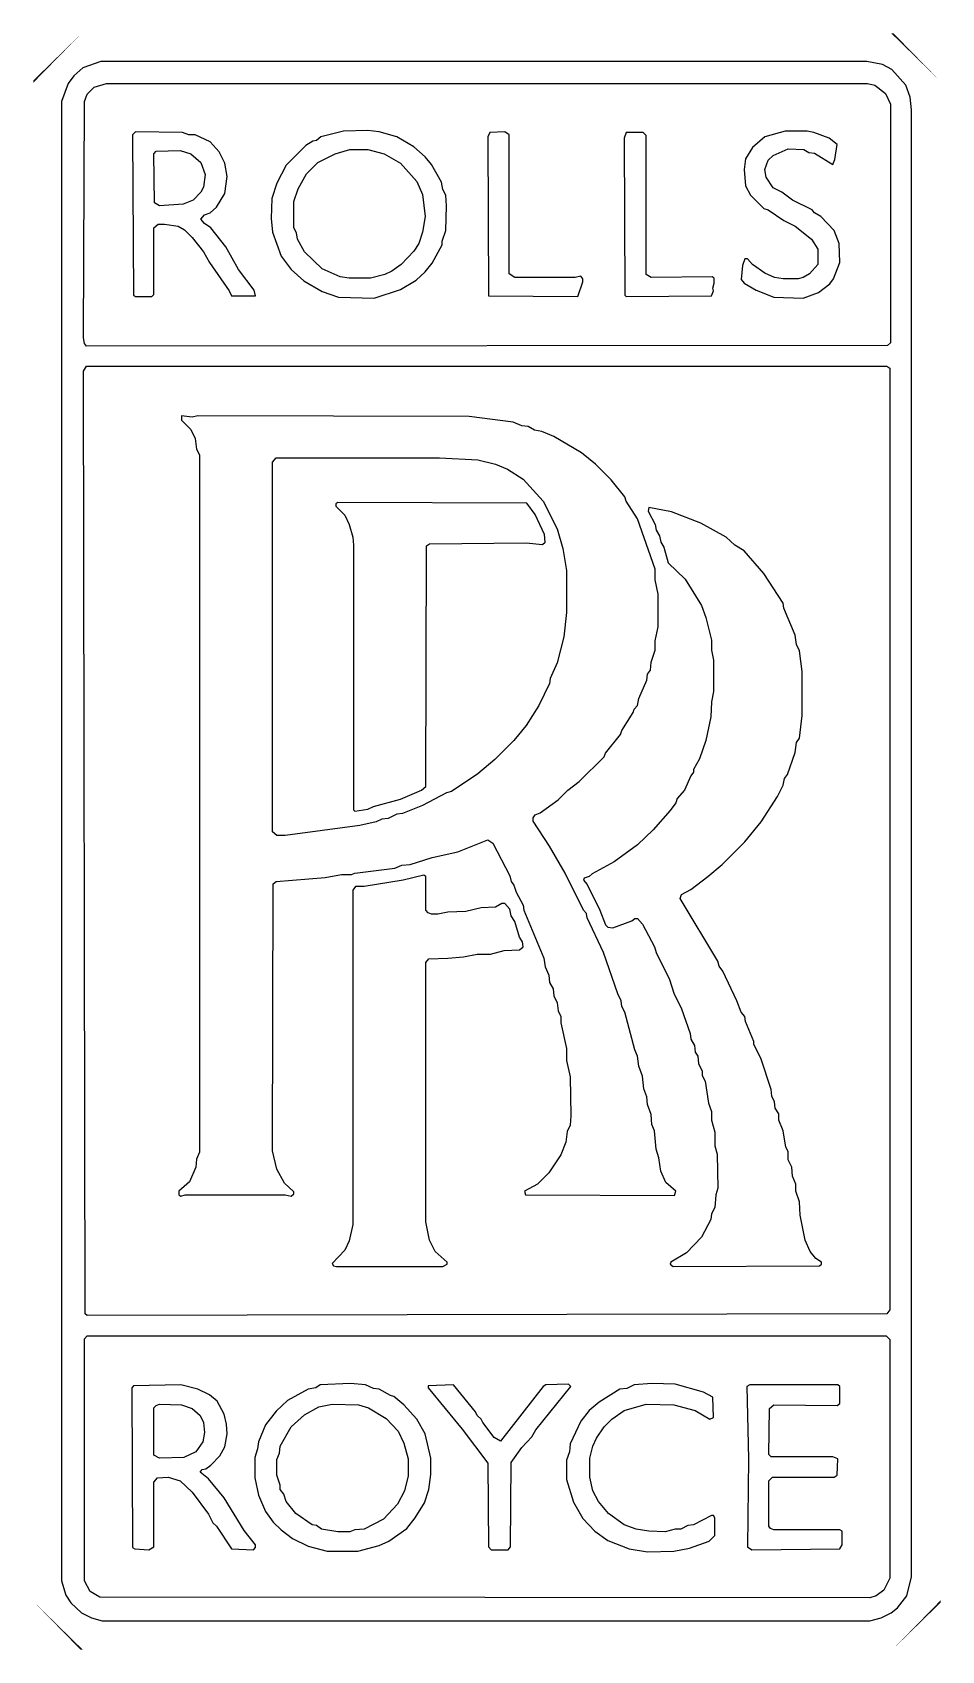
# Model space of a CAD drawing. Header units: millimetres. Extents: x 0 to 225, y 0 to 400.
import ezdxf

# ---------------------------------------------------------------- set-up
doc = ezdxf.new("R2010")
doc.units = ezdxf.units.MM
for name, color, linetype in [('CUT_HOLES', 1, 'Continuous'), ('FRAME_REFERENCE', 8, 'Continuous'), ('ISLANDS_NEED_BRIDGES', 3, 'Continuous'), ('OUTLINE', 5, 'Continuous')]:
    doc.layers.add(name, color=color, linetype=linetype)

msp = doc.modelspace()

# ---------------------------------------------------------------- linework, layer by layer
at = {"layer": 'CUT_HOLES'}
for points in [[(25.3, 375.58), (24.59, 374.88), (24.77, 335.18), (25.3, 334.83), (29.34, 334.83), (29.86, 335.35), (29.86, 351.87), (30.92, 352.74), (32.5, 352.74), (35.84, 352.22), (37.42, 351.34), (39.35, 349.41), (42.16, 345.89), (43.57, 343.26), (48.48, 336.23), (49.01, 335), (54.98, 335), (54.63, 336.41), (50.77, 341.5), (47.61, 347.12), (43.92, 351.87), (42.34, 352.92), (41.46, 353.97), (42.34, 355.03), (43.74, 355.56), (45.32, 356.96), (47.43, 360.3), (47.96, 364.51), (47.43, 367.85), (46.03, 370.66), (43.74, 373.12), (40.05, 374.88), (38.47, 374.88), (36.89, 375.41)], [(71.15, 374.35), (70.09, 373.47), (69.21, 373.3), (67.46, 372.24), (62.54, 367.33), (60.25, 362.93), (59.03, 359.07), (58.85, 354.15), (59.2, 350.81), (61.31, 344.84), (63.77, 341.5), (66.93, 338.69), (71.5, 336.06), (75.54, 334.65), (84.32, 334.48), (90.82, 336.58), (94.69, 338.87), (96.97, 340.97), (98.73, 343.08), (101.19, 347.65), (101.19, 348.53), (102.06, 351.16), (102.24, 357.31), (102.06, 359.95), (101.36, 361.35), (101.01, 363.11), (98.55, 367.5), (96.97, 369.43), (94.16, 371.89), (89.94, 374.35), (85.55, 375.58), (82.74, 375.93), (76.77, 375.76)], [(112.96, 375.41), (112.43, 374.35), (112.6, 335), (134.74, 334.83), (135.97, 338.52), (135.97, 339.22), (135.44, 339.92), (134.04, 339.57), (119.1, 339.57), (117.7, 340.45), (117.7, 374.88), (116.64, 375.58)], [(146.68, 375.41), (146.16, 374), (146.33, 335.18), (146.68, 334.83), (167.76, 335), (168.29, 336.23), (168.12, 336.93), (168.47, 338.16), (168.47, 339.39), (167.94, 339.75), (152.83, 339.57), (151.6, 340.27), (151.6, 374.7), (150.9, 375.41)], [(186.03, 375.76), (180.94, 374.35), (177.95, 371.72), (176.2, 368.91), (175.85, 366.27), (176.2, 362.23), (177.43, 359.95), (180.76, 356.61), (181.82, 356.26), (185.68, 353.62), (188.49, 352.22), (192.53, 349.06), (194.12, 346.6), (194.12, 342.73), (192.01, 340.45), (190.43, 339.57), (189.2, 339.22), (185.51, 339.22), (183.4, 339.57), (180.94, 340.62), (177.95, 342.73), (176.72, 344.14), (176.02, 344.14), (175.49, 342.56), (175.14, 339.04), (175.85, 338.16), (178.83, 336.41), (183.22, 334.65), (190.43, 334.48), (194.29, 335.88), (197.1, 337.99), (197.98, 339.22), (199.56, 343.26), (199.39, 348), (198.16, 351.16), (194.82, 354.68), (193.24, 355.56), (192.71, 356.26), (187.79, 358.72), (185.16, 360.65), (183.05, 361.7), (181.29, 364.34), (180.94, 366.27), (181.82, 368.56), (183.05, 369.78), (186.74, 371.37), (190.6, 371.19), (191.83, 370.49), (193.24, 370.31), (197.8, 367.5), (198.33, 368.73), (198.86, 372.42), (196.93, 374), (193.06, 375.41), (191.48, 375.76)], [(36.71, 305.31), (36.71, 304.26), (39, 301.98), (40.05, 299.69), (40.4, 297.06), (41.11, 295.65), (41.11, 123.14), (40.4, 121.39), (40.23, 119.46), (38.65, 115.77), (36.01, 113.48), (36.01, 112.6), (36.54, 112.25), (37.59, 112.6), (62.36, 112.6), (63.77, 112.25), (64.47, 112.78), (64.47, 113.31), (62.19, 115.42), (60.25, 118.93), (59.2, 123.5), (59.38, 189.55), (60.08, 190.07), (72.2, 191.13), (76.24, 191.83), (78.7, 191.83), (79.58, 192.18), (89.42, 193.41), (91.17, 194.12), (93.28, 194.29), (98.73, 196.05), (105.05, 197.45), (112.43, 200.44), (113.66, 199.56), (117.87, 191.48), (118.23, 190.07), (118.93, 189.2), (119.46, 187.44), (121.21, 184.28), (121.39, 183.05), (126.31, 171.1), (126.66, 168.99), (127.54, 166.89), (127.71, 165.13), (128.59, 163.55), (128.77, 161.79), (129.64, 160.04), (129.82, 158.1), (130.52, 156.7), (130.52, 155.12), (131.93, 148.79), (131.93, 145.81), (132.81, 141.77), (132.98, 132.1), (132.81, 129.82), (132.1, 128.24), (131.75, 125.6), (130.52, 122.44), (127.54, 118.05), (124.73, 115.24), (121.56, 113.48), (121.74, 112.6), (158.63, 112.43), (158.98, 113.48), (156.52, 115.59), (155.29, 118.4), (154.77, 121.74), (154.06, 123.85), (153.71, 128.41), (153.01, 130), (152.83, 132.45), (151.95, 134.91), (151.78, 136.85), (151.08, 138.78), (150.72, 141.94), (149.85, 144.4), (149.49, 146.86), (148.79, 148.44), (146.33, 157.75), (145.63, 159.16), (145.45, 160.56), (144.58, 162.32), (141.06, 172.51), (137.02, 181.12), (136.85, 182.17), (136.14, 183.05), (131.58, 192.18), (127.71, 198.86), (123.67, 205.01), (123.67, 205.88), (124.2, 206.59), (125.43, 207.11), (129.82, 210.28), (132.28, 212.74), (135.09, 214.84), (141.24, 220.99), (141.59, 221.87), (145.28, 226.44), (145.63, 227.49), (148.44, 231.88), (148.62, 232.76), (149.49, 233.64), (149.85, 235.4), (151.78, 239.96), (151.95, 241.37), (152.66, 242.42), (152.83, 244.36), (153.89, 247.34), (153.89, 249.63), (154.59, 253.14), (154.59, 261.22), (153.89, 264.73), (153.89, 267.37), (149.49, 279.84), (146.68, 284.23), (146.33, 285.29), (143, 289.5), (139.13, 293.37), (135.62, 296.18), (128.77, 300.22), (125.78, 301.45), (124.02, 301.8), (122.44, 302.68), (120.86, 302.85), (118.75, 303.73), (107.86, 305.14), (40.76, 305.31), (39.35, 304.96)], [(122.09, 283.71), (75.36, 283.88), (74.84, 283.53), (74.84, 283), (77.12, 280.72), (78.17, 278.44), (79.05, 275.27), (79.23, 273.34), (79.23, 207.82), (79.58, 207.47), (82.74, 207.99), (84.15, 208.7), (90.82, 210.45), (96.09, 212.74), (97.15, 213.61), (97.32, 273.17), (98.02, 273.69), (121.91, 273.87), (125.96, 273.52), (126.66, 274.04), (126.48, 275.98), (124.2, 280.9)], [(152.31, 282.65), (152.13, 281.77), (153.89, 278.44), (154.06, 277.03), (154.94, 275.63), (155.29, 274.04), (155.99, 272.82), (157.05, 268.95), (161.26, 264.91), (165.31, 258.41), (166.36, 255.42), (167.76, 249.8), (167.76, 247.34), (168.29, 244.88), (168.29, 237.15), (167.76, 234.52), (167.59, 230.83), (166.36, 225.03), (164.78, 220.47), (163.37, 217.83), (163.37, 217.13), (162.67, 216.25), (161.09, 212.74), (159.33, 210.63), (158.98, 209.57), (157.58, 207.64), (153.36, 202.9), (149.49, 199.21), (143.7, 194.99), (138.25, 192.01), (137.55, 191.3), (136.32, 190.95), (136.14, 190.43), (137.02, 189.37), (140.18, 183.05), (141.59, 179.36), (142.12, 178.83), (143.35, 178.66), (148.09, 180.41), (148.79, 180.94), (149.49, 180.94), (150.72, 179.53), (153.71, 173.91), (154.06, 172.51), (157.4, 165.83), (158.45, 162.49), (160.39, 158.63), (162.49, 152.48), (162.67, 151.08), (163.55, 149.49), (163.72, 147.91), (164.43, 146.86), (164.6, 145.1), (165.48, 143.17), (165.48, 142.12), (166.18, 140.71), (167.06, 135.27), (167.76, 133.16), (167.76, 131.05), (168.64, 128.06), (168.64, 124.73), (169.17, 122.62), (169.35, 114.19), (168.82, 112.6), (168.64, 109.44), (167.76, 107.86), (167.59, 106.46), (165.31, 102.06), (161.62, 98.2), (157.75, 95.92), (157.58, 95.39), (158.28, 94.86), (194.47, 95.04), (194.99, 95.39), (194.99, 95.92), (193.59, 96.79), (192.18, 98.55), (190.95, 101.36), (189.72, 107.51), (189.55, 110.85), (188.67, 113.48), (188.67, 115.24), (187.79, 117.17), (187.62, 119.46), (186.74, 121.21), (186.74, 123.32), (186.21, 124.37), (185.51, 128.41), (184.45, 131.05), (184.45, 132.63), (183.57, 134.04), (183.4, 135.62), (182.7, 137.02), (182.52, 138.6), (180.06, 146.16), (178.3, 149.85), (178.3, 150.55), (176.2, 155.47), (176.02, 156.7), (175.14, 157.75), (174.09, 160.56), (170.58, 167.94), (169.7, 169.17), (169.35, 170.4), (160.04, 185.86), (160.39, 186.91), (162.67, 188.14), (166.89, 191.3), (170.4, 194.29), (176.02, 199.91), (180.06, 204.83), (184.1, 211.16), (185.51, 213.97), (185.86, 215.55), (186.56, 216.6), (188.49, 222.05), (188.84, 224.51), (189.55, 225.56), (190.25, 231.18), (190.25, 242.07), (189.55, 247.17), (188.84, 248.75), (188.49, 251.03), (185.68, 257.71), (185.51, 258.94), (180.76, 266.32), (175.85, 271.94), (173.56, 273.34), (171.45, 275.27), (165.13, 278.79), (157.93, 281.6)], [(96.62, 191.66), (91.52, 190.43), (81.86, 188.84), (79.75, 188.84), (79.05, 187.97), (79.05, 105.23), (78.17, 101.19), (77.12, 98.9), (73.96, 95.56), (74.31, 95.04), (75.01, 94.86), (101.36, 94.86), (102.42, 95.39), (102.42, 95.92), (99.43, 98.55), (98.02, 101.36), (97.15, 105.93), (97.15, 170.05), (97.85, 170.93), (102.59, 171.1), (106.46, 171.45), (109.79, 172.16), (113.13, 172.16), (116.47, 173.03), (120.33, 173.21), (121.21, 173.91), (121.04, 175.14), (120.33, 176.37), (119.1, 180.24), (118.23, 181.64), (117.87, 183.22), (116.64, 184.63), (115.94, 184.63), (114.36, 183.75), (110.85, 183.57), (106.98, 182.7), (102.59, 182.52), (100.13, 181.99), (98.55, 181.99), (97.67, 182.35), (97.15, 183.05), (97.15, 191.3)], [(24.77, 65.35), (24.42, 64.82), (24.59, 25.3), (25.12, 24.95), (28.63, 24.77), (29.86, 25.47), (29.86, 41.46), (30.74, 42.51), (33.38, 42.69), (36.36, 41.81), (39.35, 39), (43.39, 33.55), (44.44, 31.44), (45.32, 30.57), (49.01, 24.95), (54.46, 24.77), (54.98, 25.3), (54.98, 26), (52.17, 29.51), (47.26, 37.59), (43.39, 42.34), (41.28, 43.92), (41.81, 44.62), (42.69, 44.8), (43.92, 45.67), (46.2, 47.96), (47.43, 50.24), (47.96, 53.4), (47.78, 55.86), (47.26, 58.32), (45.5, 61.48), (43.57, 63.07), (40.76, 64.47), (36.54, 65.52)], [(70.97, 65.52), (69.92, 64.82), (67.98, 64.47), (62.89, 61.66), (60.08, 59.03), (57.44, 55.69), (55.69, 51.47), (55.51, 49.71), (54.81, 47.61), (54.81, 42.51), (55.69, 38.3), (57.44, 34.26), (59.38, 31.62), (61.31, 29.69), (64.12, 27.58), (67.98, 25.65), (72.73, 24.42), (80.28, 24.42), (85.55, 25.82), (88.01, 26.88), (92.4, 30.04), (94.51, 32.67), (96.79, 36.36), (97.85, 39.7), (98.38, 43.39), (98.38, 47.43), (96.97, 53.4), (94.86, 57.09), (91.7, 60.61), (89.24, 62.71), (88.36, 62.89), (85.55, 64.47), (84.15, 64.65), (82.21, 65.52), (78.52, 65.88)], [(132.45, 65.7), (126.83, 65.52), (126.13, 65.17), (115.59, 51.65), (114.01, 52.53), (111.2, 56.21), (110.85, 57.09), (109.79, 57.97), (109.44, 58.85), (104, 65.52), (97.67, 65.35), (97.67, 64.82), (106.1, 54.63), (112.43, 46.2), (112.6, 25.47), (113.31, 24.77), (117.52, 24.77), (118.05, 25.47), (118.23, 46.38), (120.86, 50.07), (123.32, 52.7), (124.37, 54.46), (132.98, 65.17)], [(148.62, 65.52), (146.86, 64.65), (145.1, 64.47), (140.01, 61.31), (137.55, 59.2), (135.44, 56.57), (132.81, 50.94), (132.63, 49.01), (131.93, 46.9), (131.93, 42.16), (133.68, 36.54), (135.97, 32.5), (138.95, 29.34), (142.12, 27.05), (147.39, 24.95), (151.95, 24.24), (158.45, 24.42), (162.32, 25.12), (167.24, 26.88), (168.64, 28.28), (168.64, 32.67), (168.29, 33.2), (167.76, 33.2), (163.37, 30.92), (161.97, 30.74), (160.21, 29.86), (158.81, 29.86), (156.35, 29.16), (152.31, 29.34), (149.14, 29.86), (146.16, 30.92), (142.29, 33.73), (139.83, 36.71), (138.43, 39.35), (137.73, 42.69), (137.73, 47.43), (138.43, 50.42), (139.31, 52.35), (141.24, 55.16), (143.17, 57.09), (146.16, 59.2), (151.6, 60.78), (158.45, 60.61), (163.72, 59.2), (167.41, 57.09), (168.29, 57.44), (168.12, 62.54), (165.83, 63.77), (158.81, 65.7), (153.01, 65.88)], [(176.55, 65.17), (176.9, 47.26), (176.72, 25.47), (177.78, 24.77), (199.56, 24.95), (200.09, 26), (200.09, 29.34), (199.56, 29.69), (183.22, 29.69), (182.35, 30.04), (181.99, 30.57), (181.99, 41.81), (182.87, 42.69), (198.16, 42.69), (198.86, 43.21), (199.03, 47.26), (197.8, 47.78), (182.52, 47.78), (181.99, 48.31), (182.17, 59.73), (183.22, 60.61), (198.86, 60.43), (199.56, 60.96), (199.56, 65.17), (199.03, 65.52), (177.25, 65.52)]]:
    msp.add_lwpolyline(points, close=True, dxfattribs=at)
at = {"layer": 'FRAME_REFERENCE'}
for points in [[(12.3, 391.39), (10.01, 389.46), (8.61, 387.53), (7.03, 383.14), (7.03, 17.04), (8.08, 13.53), (9.31, 11.59), (11.95, 9.13), (14.4, 7.91), (17.04, 7.2), (206.94, 7.2), (209.75, 7.91), (212.21, 9.13), (213.79, 10.36), (216.07, 13.35), (217.3, 18.09), (217.3, 381.03), (216.95, 384.19), (215.9, 387.18), (212.38, 391.04), (210.1, 392.27), (206.24, 392.97), (16.69, 392.97)], [(12.65, 383.14), (13.35, 384.89), (15.11, 386.65), (18.09, 387.53), (206.41, 387.53), (208.17, 387.18), (210.8, 385.07), (212.03, 382.43), (212.03, 323.41), (211.33, 322.71), (13.18, 322.53), (12.65, 323.23), (12.47, 324.64)], [(13.18, 317.61), (211.16, 317.61), (211.86, 317.08), (211.86, 84.15), (211.16, 83.09), (13.35, 82.74), (12.82, 83.09), (12.47, 316.38)], [(12.65, 76.94), (13.35, 77.65), (210.98, 77.65), (211.86, 76.77), (211.86, 17.74), (210.45, 14.76), (208.52, 13.35), (206.94, 12.82), (16.51, 13), (14.05, 14.4), (12.65, 17.04)]]:
    msp.add_lwpolyline(points, close=True, dxfattribs=at)
at = {"layer": 'ISLANDS_NEED_BRIDGES'}
for points in [[(30.39, 370.84), (36.36, 371.01), (39, 370.14), (41.46, 368.03), (42.51, 365.04), (42.16, 361.88), (41.46, 360.65), (39.53, 358.72), (37.07, 357.66), (31.27, 357.31), (30.04, 358.01), (29.86, 370.14)], [(78.35, 371.19), (82.74, 371.19), (86.78, 370.14), (90.82, 367.85), (94.86, 363.29), (96.27, 360.12), (96.97, 354.68), (96.27, 350.81), (95.39, 348), (94.16, 346.07), (91, 342.73), (88.71, 341.15), (86.96, 340.27), (83.44, 339.39), (78.17, 339.39), (75.89, 339.75), (71.5, 341.68), (67.11, 345.89), (65.35, 349.06), (65.17, 350.64), (64.47, 351.87), (64.47, 358.37), (65.52, 361.53), (67.63, 365.22), (70.44, 368.03), (74.66, 370.14)], [(60.08, 294.95), (100.48, 294.95), (109.97, 294.42), (114.36, 293.37), (117.35, 292.14), (121.21, 289.68), (126.13, 284.23), (129.64, 277.38), (131.05, 272.46), (131.93, 267.02), (131.93, 256.65), (131.23, 250.68), (129.64, 244.18), (127.89, 240.32), (127.71, 239.09), (125.08, 233.64), (121.91, 228.72), (118.93, 225.03), (114.19, 220.29), (109.97, 216.78), (103.47, 212.38), (102.24, 212.03), (96.27, 208.87), (91.35, 206.94), (89.94, 206.76), (87.83, 205.71), (86.25, 205.53), (84.85, 204.83), (80.81, 203.95), (62.36, 201.49), (60.25, 201.49), (59.2, 202.37), (59.2, 293.9)], [(30.39, 60.43), (31.27, 60.78), (36.71, 60.61), (39.35, 59.73), (41.28, 57.97), (42.16, 56.21), (42.34, 53.75), (41.99, 51.47), (40.23, 49.01), (37.24, 47.61), (31.27, 47.43), (29.86, 48.13), (29.86, 59.9)], [(70.62, 60.08), (73.96, 60.78), (80.46, 60.61), (82.92, 59.9), (87.31, 57.27), (90.29, 54.11), (91.7, 51.12), (92.75, 47.26), (92.75, 43.04), (91.88, 39.35), (90.12, 36.01), (86.61, 32.32), (81.86, 29.86), (79.58, 29.69), (78.35, 29.16), (75.36, 29.16), (71.32, 29.86), (70.09, 30.74), (69.04, 30.92), (65, 33.73), (62.54, 36.71), (62.01, 38.47), (61.13, 39.7), (61.13, 40.76), (60.25, 43.21), (60.25, 47.08), (60.96, 48.66), (61.13, 50.42), (63.77, 55.16), (67.11, 58.15)]]:
    msp.add_lwpolyline(points, close=True, dxfattribs=at)
at = {"layer": 'OUTLINE'}
msp.add_lwpolyline([(12, 0, 0, 0, 0), (212.51, 0, 0, 0.414, 0), (224.51, 12, 0, 0, 0), (224.51, 388, 0, 0.414, 0), (212.51, 400, 0, 0, 0), (12, 400, 0, 0.414, 0), (0, 388, 0, 0, 0), (0, 12, 0, 0.414, 0)], format="xyseb", close=True, dxfattribs=at)

doc.saveas('drawing.dxf')
